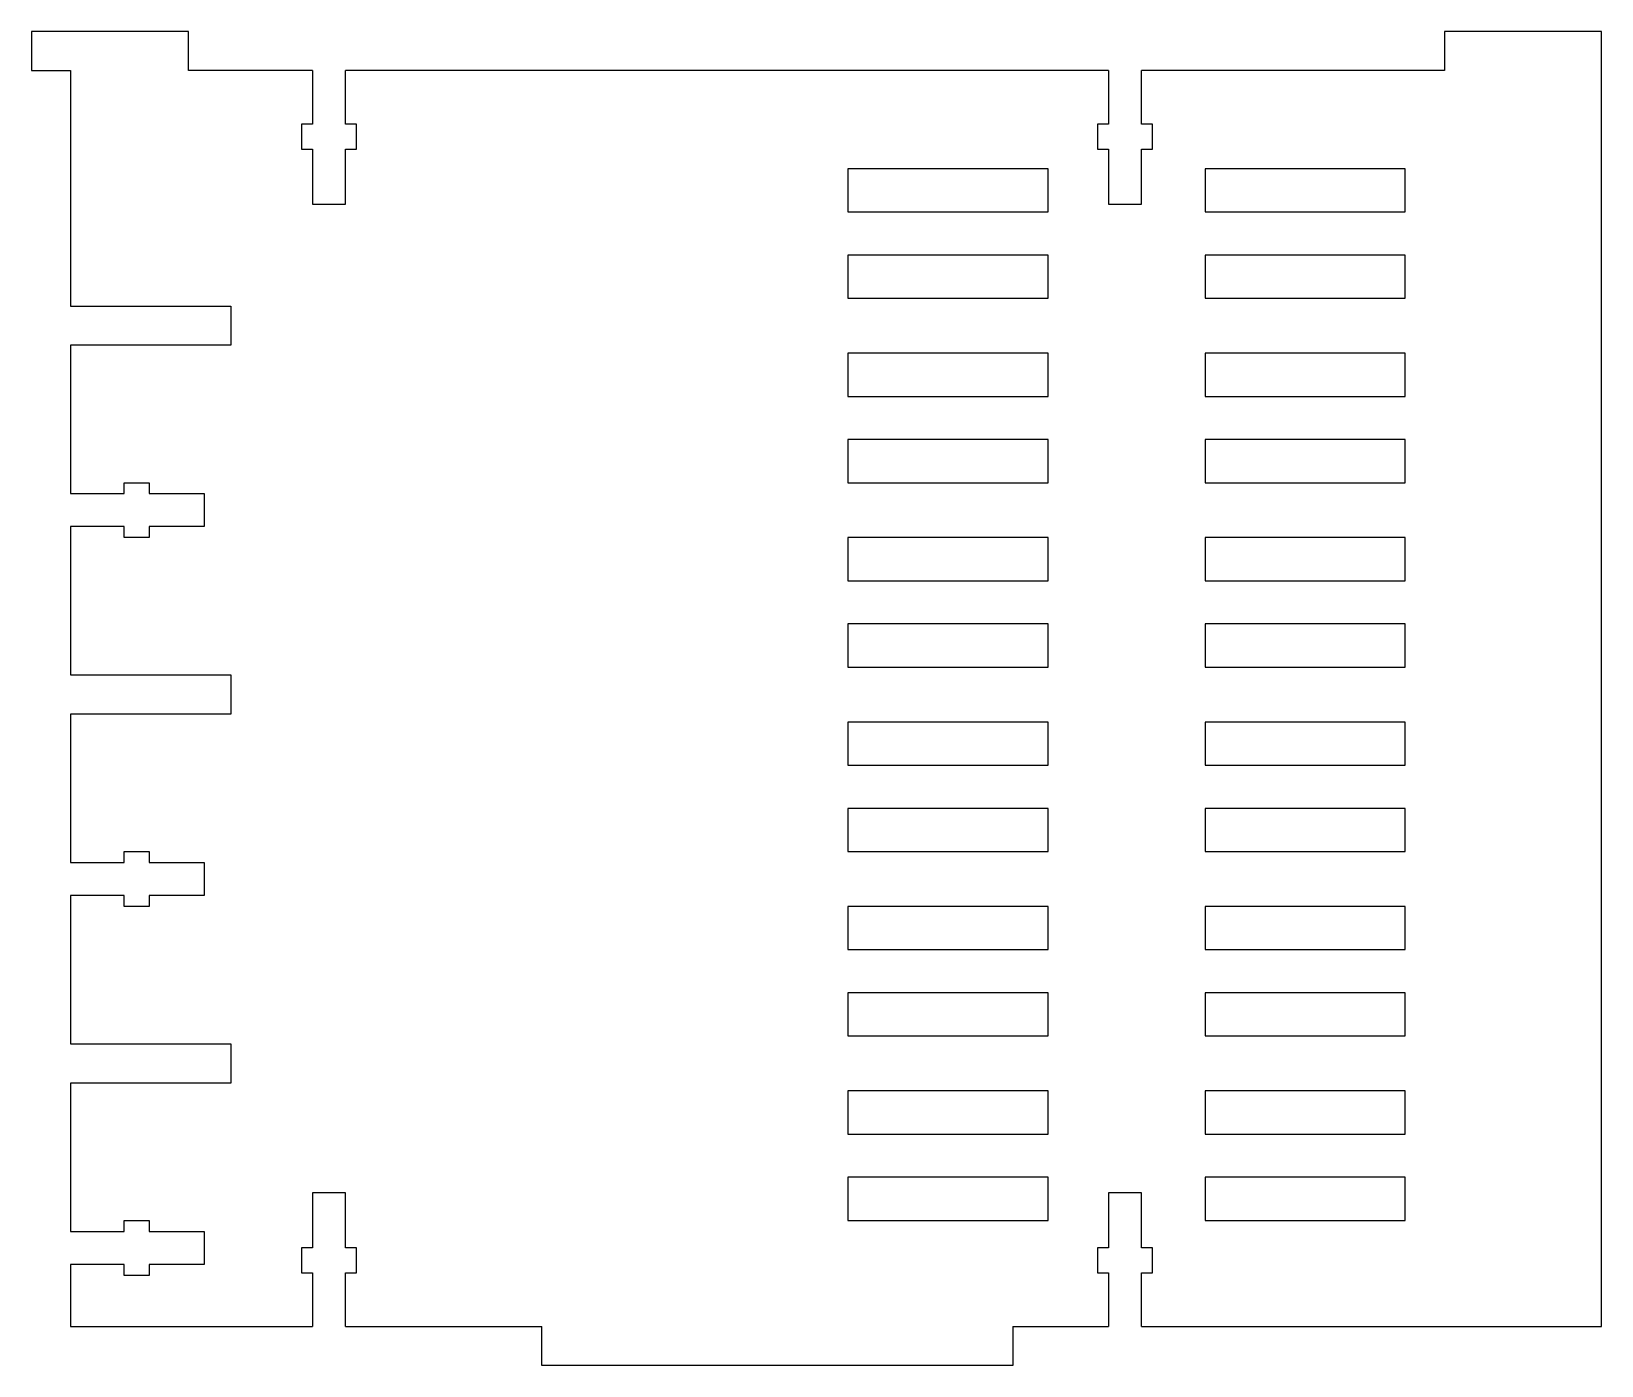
# Model space of a CAD drawing. Header units: millimetres. Extents: x -175 to 25, y -18 to 152.
import ezdxf

# ---------------------------------------------------------------- set-up
doc = ezdxf.new("R2010")
doc.units = ezdxf.units.MM

msp = doc.modelspace()

# ---------------------------------------------------------------- linework, layer by layer
at = {"color": 7, "linetype": 'Continuous', "lineweight": 25}
for p, q in [((-175, 151.5), (-175, 146.5)), ((-155, 151.5), (-175, 151.5)), ((-155, 146.5), (-155, 151.5)), ((5, 151.5), (5, 146.5)), ((25, 151.5), (5, 151.5)), ((25, -13.5), (25, 151.5)), ((-175, 146.5), (-170, 146.5)), ((-170, 146.5), (-170, 116.5)), ((-139.2, 146.5), (-155, 146.5)), ((-139.2, 146.5), (-139.2, 139.7)), ((-135, 139.7), (-135, 146.5)), ((-37.8, 146.5), (-135, 146.5)), ((-37.8, 146.5), (-37.8, 139.7)), ((-33.6, 139.7), (-33.6, 146.5)), ((5, 146.5), (-33.6, 146.5)), ((-139.2, 139.7), (-140.6, 139.7)), ((-140.6, 139.7), (-140.6, 136.5)), ((-133.6, 139.7), (-135, 139.7)), ((-133.6, 136.5), (-133.6, 139.7)), ((-37.8, 139.7), (-39.2, 139.7)), ((-39.2, 139.7), (-39.2, 136.5)), ((-32.2, 139.7), (-33.6, 139.7)), ((-32.2, 136.5), (-32.2, 139.7)), ((-140.6, 136.5), (-139.2, 136.5)), ((-139.2, 136.5), (-139.2, 129.5)), ((-135, 129.5), (-135, 136.5)), ((-135, 136.5), (-133.6, 136.5)), ((-39.2, 136.5), (-37.8, 136.5)), ((-37.8, 136.5), (-37.8, 129.5)), ((-33.6, 129.5), (-33.6, 136.5)), ((-33.6, 136.5), (-32.2, 136.5)), ((-45.5, 134), (-71, 134)), ((-71, 134), (-71, 128.5)), ((-45.5, 128.5), (-45.5, 134)), ((0, 134), (-25.5, 134)), ((-25.5, 134), (-25.5, 128.5)), ((0, 128.5), (0, 134)), ((-139.2, 129.5), (-135, 129.5)), ((-71, 128.5), (-45.5, 128.5)), ((-37.8, 129.5), (-33.6, 129.5)), ((-25.5, 128.5), (0, 128.5)), ((-45.5, 123), (-71, 123)), ((-71, 123), (-71, 117.5)), ((-45.5, 117.5), (-45.5, 123)), ((0, 123), (-25.5, 123)), ((-25.5, 123), (-25.5, 117.5)), ((0, 117.5), (0, 123)), ((-170, 116.5), (-149.6, 116.5)), ((-149.6, 116.5), (-149.6, 111.5)), ((-71, 117.5), (-45.5, 117.5)), ((-25.5, 117.5), (0, 117.5)), ((-149.6, 111.5), (-170, 111.5)), ((-170, 111.5), (-170, 92.6)), ((-45.5, 110.5), (-71, 110.5)), ((-71, 110.5), (-71, 105)), ((-45.5, 105), (-45.5, 110.5)), ((0, 110.5), (-25.5, 110.5)), ((-25.5, 110.5), (-25.5, 105)), ((0, 105), (0, 110.5)), ((-71, 105), (-45.5, 105)), ((-25.5, 105), (0, 105)), ((-45.5, 99.5), (-71, 99.5)), ((-71, 99.5), (-71, 94)), ((-45.5, 94), (-45.5, 99.5)), ((0, 99.5), (-25.5, 99.5)), ((-25.5, 99.5), (-25.5, 94)), ((0, 94), (0, 99.5)), ((-163.2, 94), (-160, 94)), ((-163.2, 92.6), (-163.2, 94)), ((-160, 94), (-160, 92.6)), ((-71, 94), (-45.5, 94)), ((-25.5, 94), (0, 94)), ((-170, 92.6), (-163.2, 92.6)), ((-160, 92.6), (-153, 92.6)), ((-153, 92.6), (-153, 88.4)), ((-170, 88.4), (-170, 69.5)), ((-163.2, 88.4), (-170, 88.4)), ((-163.2, 87), (-163.2, 88.4)), ((-160, 88.4), (-160, 87)), ((-153, 88.4), (-160, 88.4)), ((-160, 87), (-163.2, 87)), ((-45.5, 87), (-71, 87)), ((-71, 87), (-71, 81.5)), ((-45.5, 81.5), (-45.5, 87)), ((0, 87), (-25.5, 87)), ((-25.5, 87), (-25.5, 81.5)), ((0, 81.5), (0, 87)), ((-71, 81.5), (-45.5, 81.5)), ((-25.5, 81.5), (0, 81.5)), ((-45.5, 76), (-71, 76)), ((-71, 76), (-71, 70.5)), ((-45.5, 70.5), (-45.5, 76)), ((0, 76), (-25.5, 76)), ((-25.5, 76), (-25.5, 70.5)), ((0, 70.5), (0, 76)), ((-71, 70.5), (-45.5, 70.5)), ((-25.5, 70.5), (0, 70.5)), ((-170, 69.5), (-149.6, 69.5)), ((-149.6, 69.5), (-149.6, 64.5)), ((-170, 64.5), (-170, 45.6)), ((-149.6, 64.5), (-170, 64.5)), ((-45.5, 63.5), (-71, 63.5)), ((-71, 63.5), (-71, 58)), ((-45.5, 58), (-45.5, 63.5)), ((0, 63.5), (-25.5, 63.5)), ((-25.5, 63.5), (-25.5, 58)), ((0, 58), (0, 63.5)), ((-71, 58), (-45.5, 58)), ((-25.5, 58), (0, 58)), ((-45.5, 52.5), (-71, 52.5)), ((-71, 52.5), (-71, 47)), ((-45.5, 47), (-45.5, 52.5)), ((0, 52.5), (-25.5, 52.5)), ((-25.5, 52.5), (-25.5, 47)), ((0, 47), (0, 52.5)), ((-163.2, 47), (-160, 47)), ((-163.2, 45.6), (-163.2, 47)), ((-160, 47), (-160, 45.6)), ((-71, 47), (-45.5, 47)), ((-25.5, 47), (0, 47)), ((-170, 45.6), (-163.2, 45.6)), ((-160, 45.6), (-153, 45.6)), ((-153, 45.6), (-153, 41.4)), ((-170, 41.4), (-170, 22.5)), ((-163.2, 41.4), (-170, 41.4)), ((-163.2, 40), (-163.2, 41.4)), ((-160, 40), (-163.2, 40)), ((-160, 41.4), (-160, 40)), ((-153, 41.4), (-160, 41.4)), ((-45.5, 40), (-71, 40)), ((-71, 40), (-71, 34.5)), ((-45.5, 34.5), (-45.5, 40)), ((0, 40), (-25.5, 40)), ((-25.5, 40), (-25.5, 34.5)), ((0, 34.5), (0, 40)), ((-71, 34.5), (-45.5, 34.5)), ((-25.5, 34.5), (0, 34.5)), ((-45.5, 29), (-71, 29)), ((-71, 29), (-71, 23.5)), ((-45.5, 23.5), (-45.5, 29)), ((0, 29), (-25.5, 29)), ((-25.5, 29), (-25.5, 23.5)), ((0, 23.5), (0, 29)), ((-170, 22.5), (-149.6, 22.5)), ((-149.6, 22.5), (-149.6, 17.5)), ((-71, 23.5), (-45.5, 23.5)), ((-25.5, 23.5), (0, 23.5)), ((-170, 17.5), (-170, -1.4)), ((-149.6, 17.5), (-170, 17.5)), ((-45.5, 16.5), (-71, 16.5)), ((-71, 16.5), (-71, 11)), ((-45.5, 11), (-45.5, 16.5)), ((0, 16.5), (-25.5, 16.5)), ((-25.5, 16.5), (-25.5, 11)), ((0, 11), (0, 16.5)), ((-71, 11), (-45.5, 11)), ((-25.5, 11), (0, 11)), ((-45.5, 5.5), (-71, 5.5)), ((-71, 5.5), (-71, 0)), ((-45.5, 0), (-45.5, 5.5)), ((0, 5.5), (-25.5, 5.5)), ((-25.5, 5.5), (-25.5, 0)), ((0, 0), (0, 5.5)), ((-135, 3.5), (-139.2, 3.5)), ((-139.2, 3.5), (-139.2, -3.5)), ((-135, -3.5), (-135, 3.5)), ((-33.6, 3.5), (-37.8, 3.5)), ((-37.8, 3.5), (-37.8, -3.5)), ((-33.6, -3.5), (-33.6, 3.5)), ((-163.2, 0), (-160, 0)), ((-163.2, -1.4), (-163.2, 0)), ((-160, 0), (-160, -1.4)), ((-71, 0), (-45.5, 0)), ((-25.5, 0), (0, 0)), ((-170, -1.4), (-163.2, -1.4)), ((-160, -1.4), (-153, -1.4)), ((-153, -1.4), (-153, -5.6)), ((-139.2, -3.5), (-140.6, -3.5)), ((-140.6, -3.5), (-140.6, -6.7)), ((-133.6, -3.5), (-135, -3.5)), ((-133.6, -6.7), (-133.6, -3.5)), ((-37.8, -3.5), (-39.2, -3.5)), ((-39.2, -3.5), (-39.2, -6.7)), ((-32.2, -3.5), (-33.6, -3.5)), ((-32.2, -6.7), (-32.2, -3.5)), ((-170, -5.6), (-170, -13.5)), ((-163.2, -5.6), (-170, -5.6)), ((-163.2, -7), (-163.2, -5.6)), ((-160, -5.6), (-160, -7)), ((-153, -5.6), (-160, -5.6)), ((-160, -7), (-163.2, -7)), ((-140.6, -6.7), (-139.2, -6.7)), ((-139.2, -6.7), (-139.2, -13.5)), ((-135, -13.5), (-135, -6.7)), ((-135, -6.7), (-133.6, -6.7)), ((-39.2, -6.7), (-37.8, -6.7)), ((-37.8, -6.7), (-37.8, -13.5)), ((-33.6, -13.5), (-33.6, -6.7)), ((-33.6, -6.7), (-32.2, -6.7)), ((-170, -13.5), (-139.2, -13.5)), ((-135, -13.5), (-110, -13.5)), ((-110, -18.5), (-110, -13.5)), ((-50, -13.5), (-37.8, -13.5)), ((-50, -13.5), (-50, -18.5)), ((-33.6, -13.5), (25, -13.5)), ((-50, -18.5), (-110, -18.5))]:
    msp.add_line(p, q, dxfattribs=at)

doc.saveas('drawing.dxf')
